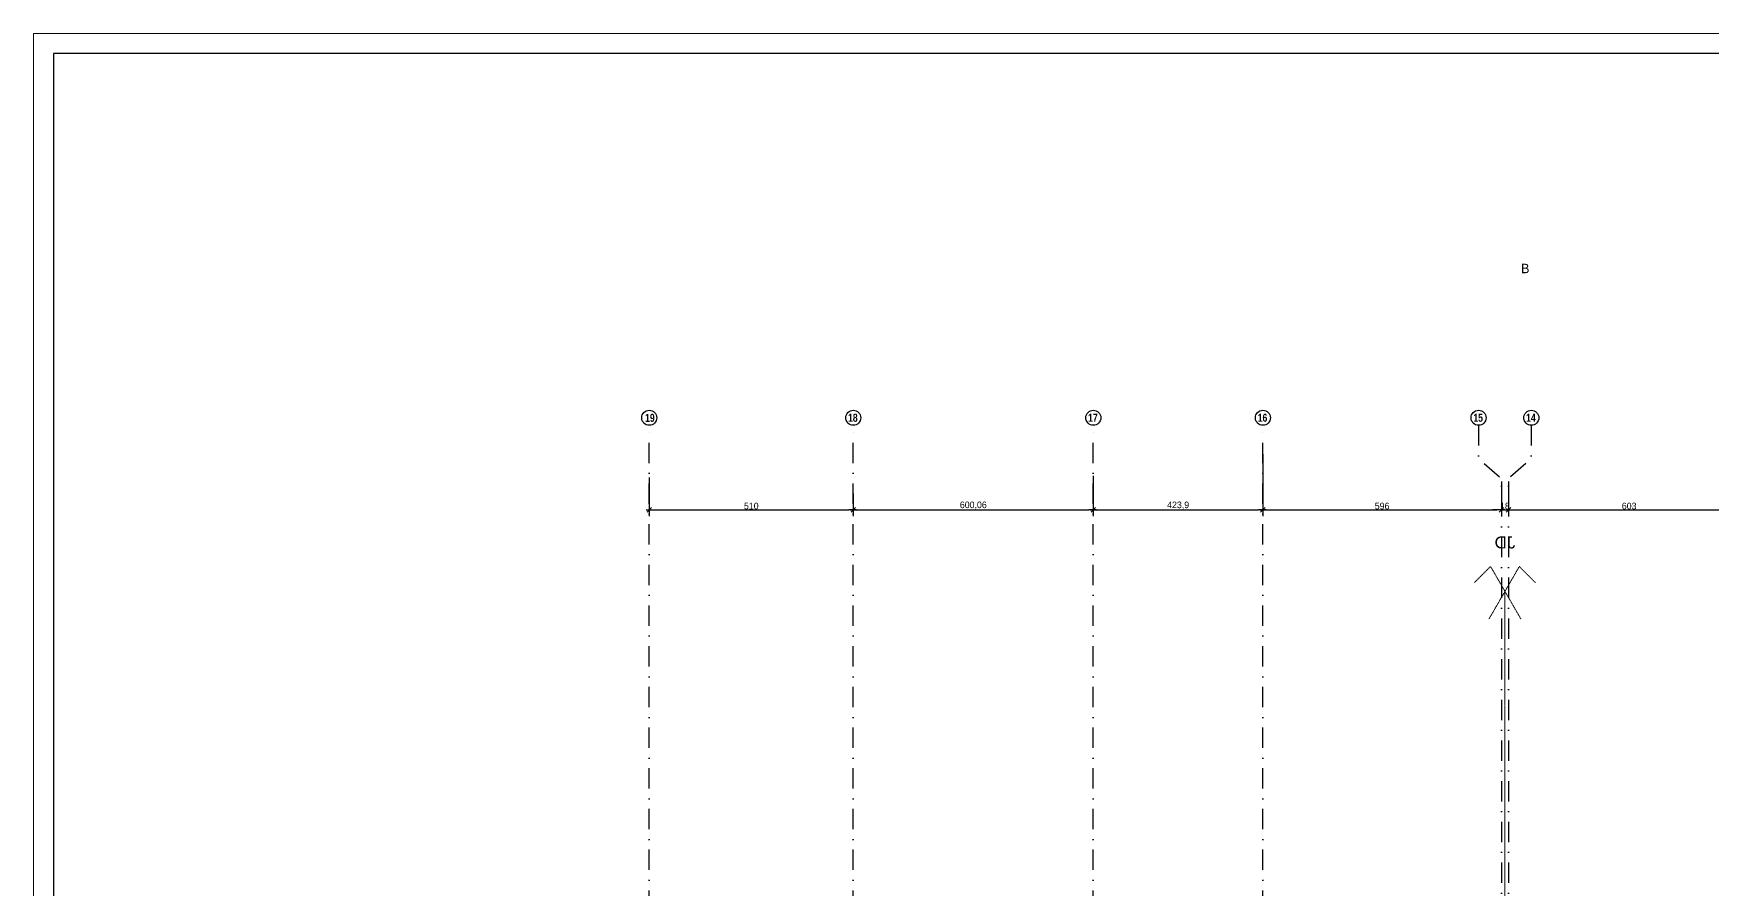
# Model space of a CAD drawing. Header units: millimetres. Extents: x -26249 to 60250, y -21218 to 23336.
# Drawn here: x 11317 to 15513, y 16277 to 18416 of the extents above; entities that cross this region are included whole.
import ezdxf

# ---------------------------------------------------------------- set-up
doc = ezdxf.new("R2010")
doc.units = ezdxf.units.MM
doc.linetypes.add('Style de ligne -11', pattern=[0.347222, 0.20828, -0.138942])
doc.linetypes.add('TIRETPTX2', pattern=[50.8, 25.4, -12.7, 0, -12.7])
doc.layers.add('01_linteaux', color=2, linetype='Continuous')
doc.layers.add('01_texte', color=230, linetype='Continuous')
for name, color, linetype, lineweight in [('01_murs_coup', 5, 'Continuous', 60), ('B Général', 7, 'Continuous', 5), ('C ANNOTATIONS-cotation', 7, 'Continuous', 5), ('C ANNOTATIONS-texte', 7, 'Continuous', 5)]:
    doc.layers.add(name, color=color, linetype=linetype, lineweight=lineweight)
doc.styles.add('Arial', font='arial.ttf')
doc.styles.add('Eurostile', font='')
doc.styles.add('impact', font='impact.ttf')
doc.styles.get('Eurostile').set_extended_font_data('Eurostile')
doc.dimstyles.new('Arch', dxfattribs={"dimtxt": 20.229601, "dimasz": 11.224121, "dimexe": 15.875, "dimexo": 7.9375, "dimgap": 7.9375, "dimtad": 1, "dimdec": 1, "dimtxsty": 'Arial', "dimblk": 'VW_SLASH-1', "dimblk1": 'VW_SLASH-1', "dimblk2": 'VW_SLASH-1', "dimcen": 0, "dimdle": 7.9375, "dimazin": 0, "dimtfac": 1, "dimtdec": 1, "dimtix": 1, "dimtmove": 0, "dimatfit": 0, "dimldrblk": 'VW_FILLEDARROW-1', "dimfxl": 1, "dimfrac": 2, "dimtolj": 1, "dimarcsym": 0})

# ---------------------------------------------------------------- blocks, each defined once
blk = doc.blocks.new('Groupe-64-1')
at = {"layer": 'B Général', "color": 1, "linetype": 'Style de ligne -11', "lineweight": 5}
blk.add_line((2145.7, -1173.9), (2145.7, 946.1), dxfattribs=at)
at = {"layer": 'B Général', "color": 1, "linetype": 'Style de ligne -11', "lineweight": 5, "flags": 128}
for points in [[(2185.7, 876.8), (2109.7, 1008.4), (2069.7, 968.4)], [(2105.7, 876.8), (2181.7, 1008.4), (2221.7, 968.4)]]:
    blk.add_lwpolyline(points, dxfattribs=at)
at = {"layer": 'B Général', "color": 1, "insert": (2119.8, 1083.6), "char_height": 30.34, "attachment_point": 1, "line_spacing_factor": 0.958078, "style": 'Arial'}
blk.add_mtext('JD', dxfattribs=at)
blk = doc.blocks.new('VW_SLASH-1')
at = {"color": 0, "linetype": 'ByBlock', "lineweight": -2}
blk.add_line((0.71, 0), (-1, 0), dxfattribs=at)
at = {"color": 0, "linetype": 'Continuous', "lineweight": 20, "flags": 128}
blk.add_lwpolyline([(0.5, 0.5), (-0.5, -0.5)], dxfattribs=at)
blk = doc.blocks.new('*D548')
at = {"layer": 'C ANNOTATIONS-cotation', "color": 0, "linetype": 'Continuous', "lineweight": -2, "transparency": 16777216}
for p, q in [((15003.4, 17296.4), (15003.4, 17209.9)), ((15606.4, 17330.6), (15606.4, 17209.9)), ((15014.7, 17225.7), (15595.2, 17225.7))]:
    blk.add_line(p, q, dxfattribs=at)
at = {"layer": 'Defpoints', "color": 0, "linetype": 'Continuous', "transparency": 16777216}
for p in [(15606.4, 17338.6), (15003.4, 17304.3), (15606.4, 17225.7)]:
    blk.add_point(p, dxfattribs=at)
at = {"layer": 'C ANNOTATIONS-cotation', "color": 0, "linetype": 'Continuous', "lineweight": -2, "transparency": 16777216, "xscale": 11.22412109375, "yscale": 11.22412109375, "zscale": 11.22412109375, "rotation": 180}
blk.add_blockref('VW_SLASH-1', (15003.4, 17225.7), dxfattribs=at)
at = {"layer": 'C ANNOTATIONS-cotation', "color": 0, "linetype": 'Continuous', "lineweight": -2, "transparency": 16777216, "xscale": 11.22412109375, "yscale": 11.22412109375, "zscale": 11.22412109375}
blk.add_blockref('VW_SLASH-1', (15606.4, 17225.7), dxfattribs=at)
at = {"layer": 'C ANNOTATIONS-cotation', "color": 0, "linetype": 'Continuous', "lineweight": 5, "transparency": 16777216, "insert": (15304.9, 17235), "char_height": 16.45, "attachment_point": 5, "style": 'Eurostile'}
blk.add_mtext('\\A1;603', dxfattribs=at)
blk = doc.blocks.new('VW_FILLEDARROW-1')
at = {"linetype": 'Continuous', "lineweight": 0}
blk.add_hatch(color=0, dxfattribs=at).paths.add_polyline_path([(-1.41, 0.38), (0, 0), (-1.41, -0.38)])
at = {"color": 0, "linetype": 'Continuous', "lineweight": 5, "flags": 128}
blk.add_lwpolyline([(-1.41, 0.38), (0, 0), (-1.41, -0.38)], close=True, dxfattribs=at)
blk = doc.blocks.new('*D549')
at = {"layer": 'C ANNOTATIONS-cotation', "color": 0, "linetype": 'Continuous', "lineweight": -2, "transparency": 16777216}
for p, q in [((14985.4, 17296.4), (14985.4, 17209.9)), ((15003.4, 17296.4), (15003.4, 17209.9)), ((14974.2, 17225.7), (14963, 17225.7)), ((14985.4, 17225.7), (15003.4, 17225.7)), ((15014.7, 17225.7), (15025.9, 17225.7))]:
    blk.add_line(p, q, dxfattribs=at)
at = {"layer": 'Defpoints', "color": 0, "linetype": 'Continuous', "transparency": 16777216}
for p in [(14985.4, 17304.3), (15003.4, 17304.3), (15003.4, 17225.7)]:
    blk.add_point(p, dxfattribs=at)
at = {"layer": 'C ANNOTATIONS-cotation', "color": 0, "linetype": 'Continuous', "lineweight": -2, "transparency": 16777216, "xscale": 11.22412109375, "yscale": 11.22412109375, "zscale": 11.22412109375}
blk.add_blockref('VW_SLASH-1', (14985.4, 17225.7), dxfattribs=at)
at = {"layer": 'C ANNOTATIONS-cotation', "color": 0, "linetype": 'Continuous', "lineweight": -2, "transparency": 16777216, "xscale": 11.22412109375, "yscale": 11.22412109375, "zscale": 11.22412109375, "rotation": 180}
blk.add_blockref('VW_SLASH-1', (15003.4, 17225.7), dxfattribs=at)
at = {"layer": 'C ANNOTATIONS-cotation', "color": 0, "linetype": 'Continuous', "lineweight": 5, "transparency": 16777216, "insert": (14994.4, 17235), "char_height": 16.45, "attachment_point": 5, "style": 'Eurostile'}
blk.add_mtext('\\A1;18', dxfattribs=at)
blk = doc.blocks.new('*D550')
at = {"layer": 'C ANNOTATIONS-cotation', "color": 0, "linetype": 'Continuous', "lineweight": -2, "transparency": 16777216}
for p, q in [((14389.4, 17364.7), (14389.4, 17209.9)), ((14985.4, 17296.4), (14985.4, 17209.9)), ((14400.7, 17225.7), (14974.2, 17225.7))]:
    blk.add_line(p, q, dxfattribs=at)
at = {"layer": 'Defpoints', "color": 0, "linetype": 'Continuous', "transparency": 16777216}
for p in [(14389.4, 17372.6), (14985.4, 17304.3), (14985.4, 17225.7)]:
    blk.add_point(p, dxfattribs=at)
at = {"layer": 'C ANNOTATIONS-cotation', "color": 0, "linetype": 'Continuous', "lineweight": -2, "transparency": 16777216, "xscale": 11.22412109375, "yscale": 11.22412109375, "zscale": 11.22412109375, "rotation": 180}
blk.add_blockref('VW_SLASH-1', (14389.4, 17225.7), dxfattribs=at)
at = {"layer": 'C ANNOTATIONS-cotation', "color": 0, "linetype": 'Continuous', "lineweight": -2, "transparency": 16777216, "xscale": 11.22412109375, "yscale": 11.22412109375, "zscale": 11.22412109375}
blk.add_blockref('VW_SLASH-1', (14985.4, 17225.7), dxfattribs=at)
at = {"layer": 'C ANNOTATIONS-cotation', "color": 0, "linetype": 'Continuous', "lineweight": 5, "transparency": 16777216, "insert": (14687.4, 17235), "char_height": 16.45, "attachment_point": 5, "style": 'Eurostile'}
blk.add_mtext('\\A1;596', dxfattribs=at)
blk = doc.blocks.new('*D551')
at = {"layer": 'C ANNOTATIONS-cotation', "color": 0, "linetype": 'Continuous', "lineweight": -2, "transparency": 16777216}
for p, q in [((14389.4, 17364.7), (14389.4, 17209.9)), ((13965.5, 17310.5), (13965.5, 17209.9)), ((13976.7, 17225.7), (14378.2, 17225.7))]:
    blk.add_line(p, q, dxfattribs=at)
at = {"layer": 'Defpoints', "color": 0, "linetype": 'Continuous', "transparency": 16777216}
for p in [(14389.4, 17372.6), (13965.5, 17318.4), (14389.4, 17225.7)]:
    blk.add_point(p, dxfattribs=at)
at = {"layer": 'C ANNOTATIONS-cotation', "color": 0, "linetype": 'Continuous', "lineweight": -2, "transparency": 16777216, "xscale": 11.22412109375, "yscale": 11.22412109375, "zscale": 11.22412109375, "rotation": 180}
blk.add_blockref('VW_SLASH-1', (13965.5, 17225.7), dxfattribs=at)
at = {"layer": 'C ANNOTATIONS-cotation', "color": 0, "linetype": 'Continuous', "lineweight": -2, "transparency": 16777216, "xscale": 11.22412109375, "yscale": 11.22412109375, "zscale": 11.22412109375}
blk.add_blockref('VW_SLASH-1', (14389.4, 17225.7), dxfattribs=at)
at = {"layer": 'C ANNOTATIONS-cotation', "color": 0, "linetype": 'Continuous', "lineweight": 5, "transparency": 16777216, "insert": (14177.5, 17236.5), "char_height": 16.45, "attachment_point": 5, "style": 'Eurostile'}
blk.add_mtext('\\A1;423,9', dxfattribs=at)
blk = doc.blocks.new('*D552')
at = {"layer": 'C ANNOTATIONS-cotation', "color": 0, "linetype": 'Continuous', "lineweight": -2, "transparency": 16777216}
for p, q in [((13965.5, 17310.5), (13965.5, 17209.9)), ((13365.5, 17266.4), (13365.5, 17209.9)), ((13376.7, 17225.7), (13954.3, 17225.7))]:
    blk.add_line(p, q, dxfattribs=at)
at = {"layer": 'Defpoints', "color": 0, "linetype": 'Continuous', "transparency": 16777216}
for p in [(13965.5, 17318.4), (13365.5, 17274.3), (13965.5, 17225.7)]:
    blk.add_point(p, dxfattribs=at)
at = {"layer": 'C ANNOTATIONS-cotation', "color": 0, "linetype": 'Continuous', "lineweight": -2, "transparency": 16777216, "xscale": 11.22412109375, "yscale": 11.22412109375, "zscale": 11.22412109375, "rotation": 180}
blk.add_blockref('VW_SLASH-1', (13365.5, 17225.7), dxfattribs=at)
at = {"layer": 'C ANNOTATIONS-cotation', "color": 0, "linetype": 'Continuous', "lineweight": -2, "transparency": 16777216, "xscale": 11.22412109375, "yscale": 11.22412109375, "zscale": 11.22412109375}
blk.add_blockref('VW_SLASH-1', (13965.5, 17225.7), dxfattribs=at)
at = {"layer": 'C ANNOTATIONS-cotation', "color": 0, "linetype": 'Continuous', "lineweight": 5, "transparency": 16777216, "insert": (13665.5, 17236.5), "char_height": 16.45, "attachment_point": 5, "style": 'Eurostile'}
blk.add_mtext('\\A1;600,06', dxfattribs=at)
blk = doc.blocks.new('*D553')
at = {"layer": 'C ANNOTATIONS-cotation', "color": 0, "linetype": 'Continuous', "lineweight": -2, "transparency": 16777216}
for p, q in [((12855.5, 17306.4), (12855.5, 17209.9)), ((13365.5, 17266.4), (13365.5, 17209.9)), ((12866.7, 17225.7), (13354.2, 17225.7))]:
    blk.add_line(p, q, dxfattribs=at)
at = {"layer": 'Defpoints', "color": 0, "linetype": 'Continuous', "transparency": 16777216}
for p in [(12855.5, 17314.3), (13365.5, 17274.3), (13365.5, 17225.7)]:
    blk.add_point(p, dxfattribs=at)
at = {"layer": 'C ANNOTATIONS-cotation', "color": 0, "linetype": 'Continuous', "lineweight": -2, "transparency": 16777216, "xscale": 11.22412109375, "yscale": 11.22412109375, "zscale": 11.22412109375, "rotation": 180}
blk.add_blockref('VW_SLASH-1', (12855.5, 17225.7), dxfattribs=at)
at = {"layer": 'C ANNOTATIONS-cotation', "color": 0, "linetype": 'Continuous', "lineweight": -2, "transparency": 16777216, "xscale": 11.22412109375, "yscale": 11.22412109375, "zscale": 11.22412109375}
blk.add_blockref('VW_SLASH-1', (13365.5, 17225.7), dxfattribs=at)
at = {"layer": 'C ANNOTATIONS-cotation', "color": 0, "linetype": 'Continuous', "lineweight": 5, "transparency": 16777216, "insert": (13110.5, 17235), "char_height": 16.45, "attachment_point": 5, "style": 'Eurostile'}
blk.add_mtext('\\A1;510', dxfattribs=at)

msp = doc.modelspace()

# ---------------------------------------------------------------- linework, layer by layer
at = {"layer": '01_linteaux', "linetype": 'TIRETPTX2', "ltscale": 2}
for p, q in [((12855.468, 14901.816), (12855.468, 17436.816)), ((13365.468, 14901.816), (13365.468, 17436.816)), ((13965.525, 14901.816), (13965.525, 17436.816)), ((14389.429, 14901.816), (14389.429, 17436.816))]:
    msp.add_line(p, q, dxfattribs=at)
at = {"layer": '01_linteaux', "linetype": 'TIRETPTX2', "ltscale": 2, "flags": 128}
for points in [[(14928.504, 17436.816), (14928.504, 17353.316), (14985.429, 17304.316), (14985.429, 14701.816)], [(15060.353, 17436.816), (15060.353, 17353.316), (15003.429, 17304.316), (15003.429, 14701.816)]]:
    msp.add_lwpolyline(points, dxfattribs=at)
at = {"layer": '01_murs_coup', "linetype": 'Continuous', "lineweight": 5}
for p, q in [((23816.521, 18415.706), (11316.521, 18415.706)), ((11316.521, 18415.706), (11316.521, 14215.706))]:
    msp.add_line(p, q, dxfattribs=at)
at = {"layer": '01_texte'}
for p, q in [((23766.521, 18365.706), (11366.521, 18365.706)), ((11366.521, 18365.706), (11366.521, 14265.706))]:
    msp.add_line(p, q, dxfattribs=at)
for centre in [(12855.468, 17455.621), (13365.468, 17455.621), (13965.525, 17455.621), (14389.429, 17455.621), (14928.503, 17455.621), (15060.352, 17455.621)]:
    msp.add_circle(centre, 18.806, dxfattribs=at)

# ---------------------------------------------------------------- block references
at = {"layer": 'B Général', "color": 7, "xscale": -1}
msp.add_blockref('Groupe-64-1', (17140.1, 16075.746), dxfattribs=at)

# ---------------------------------------------------------------- texts
at = {"layer": '01_texte', "style": 'impact'}
msp.add_text('19', height=20, dxfattribs=at).set_placement((12845.21, 17445.453))
at = {"layer": '01_texte', "char_height": 20, "attachment_point": 3, "line_spacing_factor": 0.895453, "style": 'impact'}
for s, insert in [('18', (13376.354, 17465.728)), ('17', (13976.412, 17465.728)), ('16', (14400.316, 17465.728)), ('15', (14939.391, 17465.728)), ('14', (15071.24, 17465.728))]:
    msp.add_mtext(s, dxfattribs=dict(at, insert=insert))
at = {"layer": 'C ANNOTATIONS-texte', "color": 7, "insert": (15055.572, 17840.459), "char_height": 23.496, "attachment_point": 3, "line_spacing_factor": 0.895453, "style": 'Eurostile'}
msp.add_mtext('B', dxfattribs=at)

# ---------------------------------------------------------------- dimensions: what is measured, and where the dimension line sits
at = {"layer": 'C ANNOTATIONS-cotation', "color": 7, "linetype": 'Continuous', "lineweight": 5}
for base, p1, p2, picture, middle in [((14389.429, 17225.746), (13965.525, 17318.435), (14389.429, 17372.647), '*D551', (14177.477, 17236.535)), ((14985.429, 17225.746), (14389.429, 17372.647), (14985.429, 17304.316), '*D550', (14687.429, 17234.969)), ((15606.429, 17225.746), (15003.429, 17304.316), (15606.429, 17338.566), '*D548', (15304.929, 17234.969)), ((13365.468, 17225.746), (12855.468, 17314.316), (13365.468, 17274.316), '*D553', (13110.468, 17234.969)), ((13965.525, 17225.746), (13365.468, 17274.316), (13965.525, 17318.435), '*D552', (13665.497, 17236.535)), ((15003.429, 17225.746), (14985.429, 17304.316), (15003.429, 17304.316), '*D549', (14994.429, 17234.969))]:
    dim = msp.add_linear_dim(base=base, p1=p1, p2=p2, angle=180, dimstyle='Arch', override={"dimtxt": 16.446886, "dimgap": 1, "dimdec": 2, "dimpost": '<>', "dimtxsty": 'Eurostile', "dimtmove": 2}, dxfattribs=at)
    dim.commit()
    dim.dimension.update_dxf_attribs({"geometry": picture, "text_midpoint": middle})

doc.saveas('drawing.dxf')
